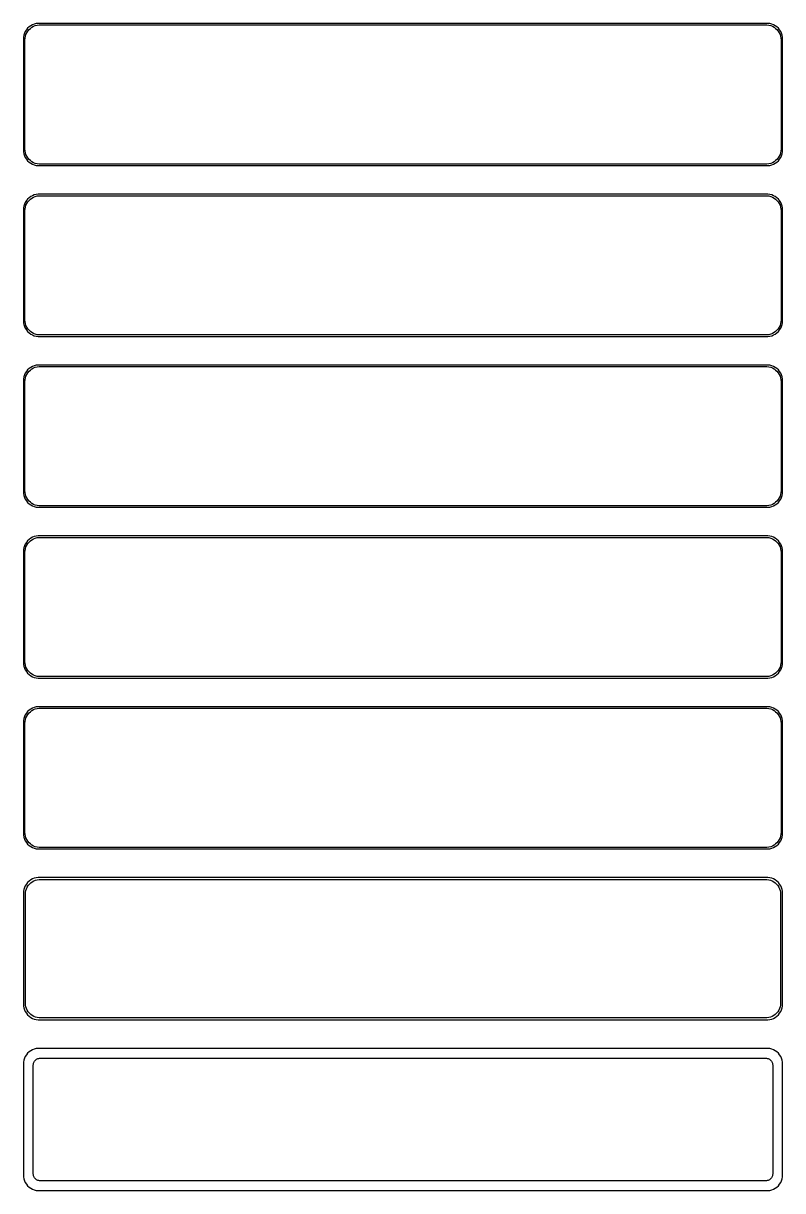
# Model space of a CAD drawing. Header units: metres. Extents: x -120 to 120, y 788 to 1588.
# Drawn here: x -120 to 120, y 787.5 to 1156.5 of the extents above; entities that cross this region are included whole.
import ezdxf

# ---------------------------------------------------------------- set-up
doc = ezdxf.new("R2010")
doc.units = ezdxf.units.M

msp = doc.modelspace()

# ---------------------------------------------------------------- linework, layer by layer
for p, q in [((-118.645, 1154.92), (-119.045, 1154.44)), ((-118.187, 1155.35), (-118.645, 1154.92)), ((-118.213, 1154.5), (-117.778, 1154.91)), ((-117.679, 1155.72), (-118.187, 1155.35)), ((-117.778, 1154.91), (-117.295, 1155.26)), ((-117.129, 1156.02), (-117.679, 1155.72)), ((-117.295, 1155.26), (-116.772, 1155.55)), ((-116.545, 1156.26), (-117.129, 1156.02)), ((-116.772, 1155.55), (-116.218, 1155.77)), ((-115.937, 1156.41), (-116.545, 1156.26)), ((-116.218, 1155.77), (-115.64, 1155.92)), ((-115.314, 1156.49), (-115.937, 1156.41)), ((-115.64, 1155.92), (-115.048, 1155.99)), ((115.314, 1156.49), (-115.314, 1156.49)), ((-115.048, 1155.99), (115.048, 1155.99)), ((115.048, 1155.99), (115.64, 1155.92)), ((115.937, 1156.41), (115.314, 1156.49)), ((115.64, 1155.92), (116.218, 1155.77)), ((116.545, 1156.26), (115.937, 1156.41)), ((116.218, 1155.77), (116.772, 1155.55)), ((117.129, 1156.02), (116.545, 1156.26)), ((116.772, 1155.55), (117.295, 1155.26)), ((117.679, 1155.72), (117.129, 1156.02)), ((117.295, 1155.26), (117.778, 1154.91)), ((118.187, 1155.35), (117.679, 1155.72)), ((117.778, 1154.91), (118.213, 1154.5)), ((118.645, 1154.92), (118.187, 1155.35)), ((119.045, 1154.44), (118.645, 1154.92)), ((-119.961, 1152.13), (-120, 1151.5)), ((-120, 1151.5), (-120, 1116.5)), ((-119.843, 1152.74), (-119.961, 1152.13)), ((-119.649, 1153.34), (-119.843, 1152.74)), ((-119.382, 1153.91), (-119.649, 1153.34)), ((-119.5, 1151.25), (-119.463, 1151.85)), ((-119.5, 1116.75), (-119.5, 1151.25)), ((-119.463, 1151.85), (-119.351, 1152.43)), ((-119.045, 1154.44), (-119.382, 1153.91)), ((-119.351, 1152.43), (-119.166, 1153)), ((-119.166, 1153), (-118.912, 1153.54)), ((-118.912, 1153.54), (-118.593, 1154.04)), ((-118.593, 1154.04), (-118.213, 1154.5)), ((118.213, 1154.5), (118.593, 1154.04)), ((118.593, 1154.04), (118.912, 1153.54)), ((118.912, 1153.54), (119.166, 1153)), ((119.382, 1153.91), (119.045, 1154.44)), ((119.166, 1153), (119.351, 1152.43)), ((119.351, 1152.43), (119.463, 1151.85)), ((119.649, 1153.34), (119.382, 1153.91)), ((119.463, 1151.85), (119.5, 1151.25)), ((119.5, 1151.25), (119.5, 1116.75)), ((119.843, 1152.74), (119.649, 1153.34)), ((119.961, 1152.13), (119.843, 1152.74)), ((120, 1151.5), (119.961, 1152.13)), ((120, 1116.5), (120, 1151.5)), ((-120, 1116.5), (-119.961, 1115.87)), ((-119.961, 1115.87), (-119.843, 1115.26)), ((-119.843, 1115.26), (-119.649, 1114.66)), ((-119.649, 1114.66), (-119.382, 1114.09)), ((-119.463, 1116.15), (-119.5, 1116.75)), ((-119.351, 1115.57), (-119.463, 1116.15)), ((-119.166, 1115), (-119.351, 1115.57)), ((-118.912, 1114.46), (-119.166, 1115)), ((-118.593, 1113.96), (-118.912, 1114.46)), ((118.912, 1114.46), (118.593, 1113.96)), ((119.166, 1115), (118.912, 1114.46)), ((119.351, 1115.57), (119.166, 1115)), ((119.463, 1116.15), (119.351, 1115.57)), ((119.382, 1114.09), (119.649, 1114.66)), ((119.5, 1116.75), (119.463, 1116.15)), ((119.649, 1114.66), (119.843, 1115.26)), ((119.843, 1115.26), (119.961, 1115.87)), ((119.961, 1115.87), (120, 1116.5)), ((-119.382, 1114.09), (-119.045, 1113.56)), ((-119.045, 1113.56), (-118.645, 1113.08)), ((-118.645, 1113.08), (-118.187, 1112.65)), ((-118.213, 1113.5), (-118.593, 1113.96)), ((-117.778, 1113.09), (-118.213, 1113.5)), ((-118.187, 1112.65), (-117.679, 1112.28)), ((-117.295, 1112.74), (-117.778, 1113.09)), ((-117.679, 1112.28), (-117.129, 1111.98)), ((-116.772, 1112.45), (-117.295, 1112.74)), ((-117.129, 1111.98), (-116.545, 1111.74)), ((-116.218, 1112.23), (-116.772, 1112.45)), ((-116.545, 1111.74), (-115.937, 1111.59)), ((-115.64, 1112.08), (-116.218, 1112.23)), ((-115.937, 1111.59), (-115.314, 1111.51)), ((-115.048, 1112.01), (-115.64, 1112.08)), ((-115.314, 1111.51), (115.314, 1111.51)), ((115.048, 1112.01), (-115.048, 1112.01)), ((115.64, 1112.08), (115.048, 1112.01)), ((115.314, 1111.51), (115.937, 1111.59)), ((116.218, 1112.23), (115.64, 1112.08)), ((115.937, 1111.59), (116.545, 1111.74)), ((116.772, 1112.45), (116.218, 1112.23)), ((116.545, 1111.74), (117.129, 1111.98)), ((117.295, 1112.74), (116.772, 1112.45)), ((117.129, 1111.98), (117.679, 1112.28)), ((117.778, 1113.09), (117.295, 1112.74)), ((117.679, 1112.28), (118.187, 1112.65)), ((118.213, 1113.5), (117.778, 1113.09)), ((118.187, 1112.65), (118.645, 1113.08)), ((118.593, 1113.96), (118.213, 1113.5)), ((118.645, 1113.08), (119.045, 1113.56)), ((119.045, 1113.56), (119.382, 1114.09)), ((-119.382, 1099.91), (-119.649, 1099.34)), ((-119.045, 1100.44), (-119.382, 1099.91)), ((-118.645, 1100.92), (-119.045, 1100.44)), ((-118.912, 1099.54), (-118.593, 1100.04)), ((-118.187, 1101.35), (-118.645, 1100.92)), ((-118.593, 1100.04), (-118.213, 1100.5)), ((-118.213, 1100.5), (-117.778, 1100.91)), ((-117.679, 1101.72), (-118.187, 1101.35)), ((-117.778, 1100.91), (-117.295, 1101.26)), ((-117.129, 1102.02), (-117.679, 1101.72)), ((-117.295, 1101.26), (-116.772, 1101.55)), ((-116.545, 1102.26), (-117.129, 1102.02)), ((-116.772, 1101.55), (-116.218, 1101.77)), ((-115.937, 1102.41), (-116.545, 1102.26)), ((-116.218, 1101.77), (-115.64, 1101.92)), ((-115.314, 1102.49), (-115.937, 1102.41)), ((-115.64, 1101.92), (-115.048, 1101.99)), ((115.314, 1102.49), (-115.314, 1102.49)), ((-115.048, 1101.99), (115.048, 1101.99)), ((115.048, 1101.99), (115.64, 1101.92)), ((115.937, 1102.41), (115.314, 1102.49)), ((115.64, 1101.92), (116.218, 1101.77)), ((116.545, 1102.26), (115.937, 1102.41)), ((116.218, 1101.77), (116.772, 1101.55)), ((117.129, 1102.02), (116.545, 1102.26)), ((116.772, 1101.55), (117.295, 1101.26)), ((117.679, 1101.72), (117.129, 1102.02)), ((117.295, 1101.26), (117.778, 1100.91)), ((118.187, 1101.35), (117.679, 1101.72)), ((117.778, 1100.91), (118.213, 1100.5)), ((118.645, 1100.92), (118.187, 1101.35)), ((118.213, 1100.5), (118.593, 1100.04)), ((118.593, 1100.04), (118.912, 1099.54)), ((119.045, 1100.44), (118.645, 1100.92)), ((119.382, 1099.91), (119.045, 1100.44)), ((119.649, 1099.34), (119.382, 1099.91)), ((-119.961, 1098.13), (-120, 1097.5)), ((-120, 1097.5), (-120, 1062.5)), ((-119.843, 1098.74), (-119.961, 1098.13)), ((-119.649, 1099.34), (-119.843, 1098.74)), ((-119.5, 1097.25), (-119.463, 1097.85)), ((-119.5, 1062.75), (-119.5, 1097.25)), ((-119.463, 1097.85), (-119.351, 1098.43)), ((-119.351, 1098.43), (-119.166, 1099)), ((-119.166, 1099), (-118.912, 1099.54)), ((118.912, 1099.54), (119.166, 1099)), ((119.166, 1099), (119.351, 1098.43)), ((119.351, 1098.43), (119.463, 1097.85)), ((119.463, 1097.85), (119.5, 1097.25)), ((119.5, 1097.25), (119.5, 1062.75)), ((119.843, 1098.74), (119.649, 1099.34)), ((119.961, 1098.13), (119.843, 1098.74)), ((120, 1097.5), (119.961, 1098.13)), ((120, 1062.5), (120, 1097.5)), ((-119.463, 1062.15), (-119.5, 1062.75)), ((119.5, 1062.75), (119.463, 1062.15)), ((-120, 1062.5), (-119.961, 1061.87)), ((-119.961, 1061.87), (-119.843, 1061.26)), ((-119.843, 1061.26), (-119.649, 1060.66)), ((-119.649, 1060.66), (-119.382, 1060.09)), ((-119.351, 1061.57), (-119.463, 1062.15)), ((-119.382, 1060.09), (-119.045, 1059.56)), ((-119.166, 1061), (-119.351, 1061.57)), ((-118.912, 1060.46), (-119.166, 1061)), ((-119.045, 1059.56), (-118.645, 1059.08)), ((-118.593, 1059.96), (-118.912, 1060.46)), ((-118.645, 1059.08), (-118.187, 1058.65)), ((-118.213, 1059.5), (-118.593, 1059.96)), ((-117.778, 1059.09), (-118.213, 1059.5)), ((-117.295, 1058.74), (-117.778, 1059.09)), ((117.778, 1059.09), (117.295, 1058.74)), ((118.213, 1059.5), (117.778, 1059.09)), ((118.187, 1058.65), (118.645, 1059.08)), ((118.593, 1059.96), (118.213, 1059.5)), ((118.912, 1060.46), (118.593, 1059.96)), ((118.645, 1059.08), (119.045, 1059.56)), ((119.166, 1061), (118.912, 1060.46)), ((119.045, 1059.56), (119.382, 1060.09)), ((119.351, 1061.57), (119.166, 1061)), ((119.463, 1062.15), (119.351, 1061.57)), ((119.382, 1060.09), (119.649, 1060.66)), ((119.649, 1060.66), (119.843, 1061.26)), ((119.843, 1061.26), (119.961, 1061.87)), ((119.961, 1061.87), (120, 1062.5)), ((-118.187, 1058.65), (-117.679, 1058.28)), ((-117.679, 1058.28), (-117.129, 1057.98)), ((-116.772, 1058.45), (-117.295, 1058.74)), ((-117.129, 1057.98), (-116.545, 1057.74)), ((-116.218, 1058.23), (-116.772, 1058.45)), ((-116.545, 1057.74), (-115.937, 1057.59)), ((-115.64, 1058.08), (-116.218, 1058.23)), ((-115.937, 1057.59), (-115.314, 1057.51)), ((-115.048, 1058.01), (-115.64, 1058.08)), ((-115.314, 1057.51), (115.314, 1057.51)), ((115.048, 1058.01), (-115.048, 1058.01)), ((115.64, 1058.08), (115.048, 1058.01)), ((115.314, 1057.51), (115.937, 1057.59)), ((116.218, 1058.23), (115.64, 1058.08)), ((115.937, 1057.59), (116.545, 1057.74)), ((116.772, 1058.45), (116.218, 1058.23)), ((116.545, 1057.74), (117.129, 1057.98)), ((117.295, 1058.74), (116.772, 1058.45)), ((117.129, 1057.98), (117.679, 1058.28)), ((117.679, 1058.28), (118.187, 1058.65)), ((-117.129, 1048.02), (-117.679, 1047.72)), ((-116.545, 1048.26), (-117.129, 1048.02)), ((-115.937, 1048.41), (-116.545, 1048.26)), ((-116.218, 1047.77), (-115.64, 1047.92)), ((-115.314, 1048.49), (-115.937, 1048.41)), ((-115.64, 1047.92), (-115.048, 1047.99)), ((115.314, 1048.49), (-115.314, 1048.49)), ((-115.048, 1047.99), (115.048, 1047.99)), ((115.048, 1047.99), (115.64, 1047.92)), ((115.937, 1048.41), (115.314, 1048.49)), ((115.64, 1047.92), (116.218, 1047.77)), ((116.545, 1048.26), (115.937, 1048.41)), ((117.129, 1048.02), (116.545, 1048.26)), ((117.679, 1047.72), (117.129, 1048.02)), ((-119.843, 1044.74), (-119.961, 1044.13)), ((-119.649, 1045.34), (-119.843, 1044.74)), ((-119.382, 1045.91), (-119.649, 1045.34)), ((-119.463, 1043.85), (-119.351, 1044.43)), ((-119.045, 1046.44), (-119.382, 1045.91)), ((-119.351, 1044.43), (-119.166, 1045)), ((-119.166, 1045), (-118.912, 1045.54)), ((-118.645, 1046.92), (-119.045, 1046.44)), ((-118.912, 1045.54), (-118.593, 1046.04)), ((-118.187, 1047.35), (-118.645, 1046.92)), ((-118.593, 1046.04), (-118.213, 1046.5)), ((-118.213, 1046.5), (-117.778, 1046.91)), ((-117.679, 1047.72), (-118.187, 1047.35)), ((-117.778, 1046.91), (-117.295, 1047.26)), ((-117.295, 1047.26), (-116.772, 1047.55)), ((-116.772, 1047.55), (-116.218, 1047.77)), ((116.218, 1047.77), (116.772, 1047.55)), ((116.772, 1047.55), (117.295, 1047.26)), ((117.295, 1047.26), (117.778, 1046.91)), ((118.187, 1047.35), (117.679, 1047.72)), ((117.778, 1046.91), (118.213, 1046.5)), ((118.645, 1046.92), (118.187, 1047.35)), ((118.213, 1046.5), (118.593, 1046.04)), ((118.593, 1046.04), (118.912, 1045.54)), ((119.045, 1046.44), (118.645, 1046.92)), ((118.912, 1045.54), (119.166, 1045)), ((119.382, 1045.91), (119.045, 1046.44)), ((119.166, 1045), (119.351, 1044.43)), ((119.351, 1044.43), (119.463, 1043.85)), ((119.649, 1045.34), (119.382, 1045.91)), ((119.843, 1044.74), (119.649, 1045.34)), ((119.961, 1044.13), (119.843, 1044.74)), ((-119.961, 1044.13), (-120, 1043.5)), ((-120, 1043.5), (-120, 1008.5)), ((-119.5, 1043.25), (-119.463, 1043.85)), ((-119.5, 1008.75), (-119.5, 1043.25)), ((119.463, 1043.85), (119.5, 1043.25)), ((119.5, 1043.25), (119.5, 1008.75)), ((120, 1043.5), (119.961, 1044.13)), ((120, 1008.5), (120, 1043.5)), ((-120, 1008.5), (-119.961, 1007.87)), ((-119.961, 1007.87), (-119.843, 1007.26)), ((-119.463, 1008.15), (-119.5, 1008.75)), ((-119.351, 1007.57), (-119.463, 1008.15)), ((-119.166, 1007), (-119.351, 1007.57)), ((119.351, 1007.57), (119.166, 1007)), ((119.463, 1008.15), (119.351, 1007.57)), ((119.5, 1008.75), (119.463, 1008.15)), ((119.843, 1007.26), (119.961, 1007.87)), ((119.961, 1007.87), (120, 1008.5)), ((-119.843, 1007.26), (-119.649, 1006.66)), ((-119.649, 1006.66), (-119.382, 1006.09)), ((-119.382, 1006.09), (-119.045, 1005.56)), ((-118.912, 1006.46), (-119.166, 1007)), ((-119.045, 1005.56), (-118.645, 1005.08)), ((-118.593, 1005.96), (-118.912, 1006.46)), ((-118.645, 1005.08), (-118.187, 1004.65)), ((-118.213, 1005.5), (-118.593, 1005.96)), ((-117.778, 1005.09), (-118.213, 1005.5)), ((-118.187, 1004.65), (-117.679, 1004.28)), ((-117.295, 1004.74), (-117.778, 1005.09)), ((-117.679, 1004.28), (-117.129, 1003.98)), ((-116.772, 1004.45), (-117.295, 1004.74)), ((-117.129, 1003.98), (-116.545, 1003.74)), ((-116.218, 1004.23), (-116.772, 1004.45)), ((-116.545, 1003.74), (-115.937, 1003.59)), ((-115.64, 1004.08), (-116.218, 1004.23)), ((-115.048, 1004.01), (-115.64, 1004.08)), ((115.048, 1004.01), (-115.048, 1004.01)), ((115.64, 1004.08), (115.048, 1004.01)), ((116.218, 1004.23), (115.64, 1004.08)), ((115.937, 1003.59), (116.545, 1003.74)), ((116.772, 1004.45), (116.218, 1004.23)), ((116.545, 1003.74), (117.129, 1003.98)), ((117.295, 1004.74), (116.772, 1004.45)), ((117.129, 1003.98), (117.679, 1004.28)), ((117.778, 1005.09), (117.295, 1004.74)), ((117.679, 1004.28), (118.187, 1004.65)), ((118.213, 1005.5), (117.778, 1005.09)), ((118.187, 1004.65), (118.645, 1005.08)), ((118.593, 1005.96), (118.213, 1005.5)), ((118.912, 1006.46), (118.593, 1005.96)), ((118.645, 1005.08), (119.045, 1005.56)), ((119.166, 1007), (118.912, 1006.46)), ((119.045, 1005.56), (119.382, 1006.09)), ((119.382, 1006.09), (119.649, 1006.66)), ((119.649, 1006.66), (119.843, 1007.26)), ((-115.937, 1003.59), (-115.314, 1003.51)), ((-115.314, 1003.51), (115.314, 1003.51)), ((115.314, 1003.51), (115.937, 1003.59)), ((-118.645, 992.923), (-119.045, 992.439)), ((-118.187, 993.353), (-118.645, 992.923)), ((-118.213, 992.502), (-117.778, 992.91)), ((-117.679, 993.722), (-118.187, 993.353)), ((-117.778, 992.91), (-117.295, 993.261)), ((-117.129, 994.024), (-117.679, 993.722)), ((-117.295, 993.261), (-116.772, 993.548)), ((-116.545, 994.255), (-117.129, 994.024)), ((-116.772, 993.548), (-116.218, 993.768)), ((-115.937, 994.411), (-116.545, 994.255)), ((-116.218, 993.768), (-115.64, 993.916)), ((-115.314, 994.49), (-115.937, 994.411)), ((-115.64, 993.916), (-115.048, 993.991)), ((115.314, 994.49), (-115.314, 994.49)), ((-115.048, 993.991), (115.048, 993.991)), ((115.048, 993.991), (115.64, 993.916)), ((115.937, 994.411), (115.314, 994.49)), ((115.64, 993.916), (116.218, 993.768)), ((116.545, 994.255), (115.937, 994.411)), ((116.218, 993.768), (116.772, 993.548)), ((117.129, 994.024), (116.545, 994.255)), ((116.772, 993.548), (117.295, 993.261)), ((117.679, 993.722), (117.129, 994.024)), ((117.295, 993.261), (117.778, 992.91)), ((118.187, 993.353), (117.679, 993.722)), ((117.778, 992.91), (118.213, 992.502)), ((118.645, 992.923), (118.187, 993.353)), ((119.045, 992.439), (118.645, 992.923)), ((-119.961, 990.127), (-120, 989.5)), ((-120, 989.5), (-120, 954.5)), ((-119.843, 990.743), (-119.961, 990.127)), ((-119.649, 991.341), (-119.843, 990.743)), ((-119.382, 991.909), (-119.649, 991.341)), ((-119.5, 989.25), (-119.463, 989.845)), ((-119.5, 954.75), (-119.5, 989.25)), ((-119.463, 989.845), (-119.351, 990.431)), ((-119.045, 992.439), (-119.382, 991.909)), ((-119.351, 990.431), (-119.166, 990.999)), ((-119.166, 990.999), (-118.912, 991.538)), ((-118.912, 991.538), (-118.593, 992.042)), ((-118.593, 992.042), (-118.213, 992.502)), ((118.213, 992.502), (118.593, 992.042)), ((118.593, 992.042), (118.912, 991.538)), ((118.912, 991.538), (119.166, 990.999)), ((119.382, 991.909), (119.045, 992.439)), ((119.166, 990.999), (119.351, 990.431)), ((119.351, 990.431), (119.463, 989.845)), ((119.649, 991.341), (119.382, 991.909)), ((119.463, 989.845), (119.5, 989.25)), ((119.5, 989.25), (119.5, 954.75)), ((119.843, 990.743), (119.649, 991.341)), ((119.961, 990.127), (119.843, 990.743)), ((120, 989.5), (119.961, 990.127)), ((120, 954.5), (120, 989.5)), ((-120, 954.5), (-119.961, 953.873)), ((-119.961, 953.873), (-119.843, 953.257)), ((-119.843, 953.257), (-119.649, 952.659)), ((-119.649, 952.659), (-119.382, 952.091)), ((-119.463, 954.155), (-119.5, 954.75)), ((-119.351, 953.569), (-119.463, 954.155)), ((-119.382, 952.091), (-119.045, 951.561)), ((-119.166, 953.001), (-119.351, 953.569)), ((-118.912, 952.462), (-119.166, 953.001)), ((-118.593, 951.958), (-118.912, 952.462)), ((118.912, 952.462), (118.593, 951.958)), ((119.166, 953.001), (118.912, 952.462)), ((119.045, 951.561), (119.382, 952.091)), ((119.351, 953.569), (119.166, 953.001)), ((119.463, 954.155), (119.351, 953.569)), ((119.382, 952.091), (119.649, 952.659)), ((119.5, 954.75), (119.463, 954.155)), ((119.649, 952.659), (119.843, 953.257)), ((119.843, 953.257), (119.961, 953.873)), ((119.961, 953.873), (120, 954.5)), ((-119.045, 951.561), (-118.645, 951.077)), ((-118.645, 951.077), (-118.187, 950.647)), ((-118.213, 951.498), (-118.593, 951.958)), ((-117.778, 951.09), (-118.213, 951.498)), ((-118.187, 950.647), (-117.679, 950.278)), ((-117.295, 950.739), (-117.778, 951.09)), ((-117.679, 950.278), (-117.129, 949.976)), ((-116.772, 950.452), (-117.295, 950.739)), ((-117.129, 949.976), (-116.545, 949.745)), ((-116.218, 950.232), (-116.772, 950.452)), ((-116.545, 949.745), (-115.937, 949.589)), ((-115.64, 950.084), (-116.218, 950.232)), ((-115.937, 949.589), (-115.314, 949.51)), ((-115.048, 950.009), (-115.64, 950.084)), ((-115.314, 949.51), (115.314, 949.51)), ((115.048, 950.009), (-115.048, 950.009)), ((115.64, 950.084), (115.048, 950.009)), ((115.314, 949.51), (115.937, 949.589)), ((116.218, 950.232), (115.64, 950.084)), ((115.937, 949.589), (116.545, 949.745)), ((116.772, 950.452), (116.218, 950.232)), ((116.545, 949.745), (117.129, 949.976)), ((117.295, 950.739), (116.772, 950.452)), ((117.129, 949.976), (117.679, 950.278)), ((117.778, 951.09), (117.295, 950.739)), ((117.679, 950.278), (118.187, 950.647)), ((118.213, 951.498), (117.778, 951.09)), ((118.187, 950.647), (118.645, 951.077)), ((118.593, 951.958), (118.213, 951.498)), ((118.645, 951.077), (119.045, 951.561)), ((-119.649, 937.341), (-119.843, 936.743)), ((-119.382, 937.909), (-119.649, 937.341)), ((-119.045, 938.439), (-119.382, 937.909)), ((-119.166, 936.999), (-118.912, 937.538)), ((-118.645, 938.923), (-119.045, 938.439)), ((-118.912, 937.538), (-118.593, 938.042)), ((-118.187, 939.353), (-118.645, 938.923)), ((-118.593, 938.042), (-118.213, 938.502)), ((-118.213, 938.502), (-117.778, 938.91)), ((-117.679, 939.722), (-118.187, 939.353)), ((-117.778, 938.91), (-117.295, 939.261)), ((-117.129, 940.024), (-117.679, 939.722)), ((-117.295, 939.261), (-116.772, 939.548)), ((-116.545, 940.255), (-117.129, 940.024)), ((-116.772, 939.548), (-116.218, 939.768)), ((-115.937, 940.411), (-116.545, 940.255)), ((-116.218, 939.768), (-115.64, 939.916)), ((-115.314, 940.49), (-115.937, 940.411)), ((-115.64, 939.916), (-115.048, 939.991)), ((115.314, 940.49), (-115.314, 940.49)), ((-115.048, 939.991), (115.048, 939.991)), ((115.048, 939.991), (115.64, 939.916)), ((115.937, 940.411), (115.314, 940.49)), ((115.64, 939.916), (116.218, 939.768)), ((116.545, 940.255), (115.937, 940.411)), ((116.218, 939.768), (116.772, 939.548)), ((117.129, 940.024), (116.545, 940.255)), ((116.772, 939.548), (117.295, 939.261)), ((117.679, 939.722), (117.129, 940.024)), ((117.295, 939.261), (117.778, 938.91)), ((118.187, 939.353), (117.679, 939.722)), ((117.778, 938.91), (118.213, 938.502)), ((118.645, 938.923), (118.187, 939.353)), ((118.213, 938.502), (118.593, 938.042)), ((118.593, 938.042), (118.912, 937.538)), ((119.045, 938.439), (118.645, 938.923)), ((118.912, 937.538), (119.166, 936.999)), ((119.382, 937.909), (119.045, 938.439)), ((119.649, 937.341), (119.382, 937.909)), ((119.843, 936.743), (119.649, 937.341)), ((-119.961, 936.127), (-120, 935.5)), ((-120, 935.5), (-120, 900.5)), ((-119.843, 936.743), (-119.961, 936.127)), ((-119.5, 935.25), (-119.463, 935.845)), ((-119.5, 900.75), (-119.5, 935.25)), ((-119.463, 935.845), (-119.351, 936.431)), ((-119.351, 936.431), (-119.166, 936.999)), ((119.166, 936.999), (119.351, 936.431)), ((119.351, 936.431), (119.463, 935.845)), ((119.463, 935.845), (119.5, 935.25)), ((119.5, 935.25), (119.5, 900.75)), ((119.961, 936.127), (119.843, 936.743)), ((120, 935.5), (119.961, 936.127)), ((120, 900.5), (120, 935.5)), ((-120, 900.5), (-119.961, 899.873)), ((-119.463, 900.155), (-119.5, 900.75)), ((119.5, 900.75), (119.463, 900.155)), ((119.961, 899.873), (120, 900.5)), ((-119.961, 899.873), (-119.843, 899.257)), ((-119.843, 899.257), (-119.649, 898.659)), ((-119.649, 898.659), (-119.382, 898.091)), ((-119.351, 899.569), (-119.463, 900.155)), ((-119.382, 898.091), (-119.045, 897.561)), ((-119.166, 899.001), (-119.351, 899.569)), ((-118.912, 898.462), (-119.166, 899.001)), ((-119.045, 897.561), (-118.645, 897.077)), ((-118.593, 897.958), (-118.912, 898.462)), ((-118.645, 897.077), (-118.187, 896.647)), ((-118.213, 897.498), (-118.593, 897.958)), ((-117.778, 897.09), (-118.213, 897.498)), ((-118.187, 896.647), (-117.679, 896.278)), ((-117.295, 896.739), (-117.778, 897.09)), ((-116.772, 896.452), (-117.295, 896.739)), ((117.295, 896.739), (116.772, 896.452)), ((117.778, 897.09), (117.295, 896.739)), ((117.679, 896.278), (118.187, 896.647)), ((118.213, 897.498), (117.778, 897.09)), ((118.187, 896.647), (118.645, 897.077)), ((118.593, 897.958), (118.213, 897.498)), ((118.912, 898.462), (118.593, 897.958)), ((118.645, 897.077), (119.045, 897.561)), ((119.166, 899.001), (118.912, 898.462)), ((119.045, 897.561), (119.382, 898.091)), ((119.351, 899.569), (119.166, 899.001)), ((119.463, 900.155), (119.351, 899.569)), ((119.382, 898.091), (119.649, 898.659)), ((119.649, 898.659), (119.843, 899.257)), ((119.843, 899.257), (119.961, 899.873)), ((-117.679, 896.278), (-117.129, 895.976)), ((-117.129, 895.976), (-116.545, 895.745)), ((-116.218, 896.232), (-116.772, 896.452)), ((-116.545, 895.745), (-115.937, 895.589)), ((-115.64, 896.084), (-116.218, 896.232)), ((-115.937, 895.589), (-115.314, 895.51)), ((-115.048, 896.009), (-115.64, 896.084)), ((-115.314, 895.51), (115.314, 895.51)), ((115.048, 896.009), (-115.048, 896.009)), ((115.64, 896.084), (115.048, 896.009)), ((115.314, 895.51), (115.937, 895.589)), ((116.218, 896.232), (115.64, 896.084)), ((115.937, 895.589), (116.545, 895.745)), ((116.772, 896.452), (116.218, 896.232)), ((116.545, 895.745), (117.129, 895.976)), ((117.129, 895.976), (117.679, 896.278)), ((-117.679, 885.722), (-118.187, 885.353)), ((-117.129, 886.024), (-117.679, 885.722)), ((-116.545, 886.255), (-117.129, 886.024)), ((-116.699, 885.393), (-116.165, 885.604)), ((-115.937, 886.411), (-116.545, 886.255)), ((-116.165, 885.604), (-115.608, 885.747)), ((-115.314, 886.49), (-115.937, 886.411)), ((-115.608, 885.747), (-115.037, 885.819)), ((115.314, 886.49), (-115.314, 886.49)), ((-115.037, 885.819), (115.037, 885.819)), ((115.037, 885.819), (115.608, 885.747)), ((115.937, 886.411), (115.314, 886.49)), ((115.608, 885.747), (116.165, 885.604)), ((116.545, 886.255), (115.937, 886.411)), ((116.165, 885.604), (116.699, 885.393)), ((117.129, 886.024), (116.545, 886.255)), ((117.679, 885.722), (117.129, 886.024)), ((118.187, 885.353), (117.679, 885.722)), ((-119.961, 882.127), (-120, 881.5)), ((-119.843, 882.743), (-119.961, 882.127)), ((-119.649, 883.341), (-119.843, 882.743)), ((-119.382, 883.909), (-119.649, 883.341)), ((-119.045, 884.439), (-119.382, 883.909)), ((-119.292, 881.824), (-119.185, 882.389)), ((-119.185, 882.389), (-119.007, 882.935)), ((-118.645, 884.923), (-119.045, 884.439)), ((-119.007, 882.935), (-118.762, 883.456)), ((-118.762, 883.456), (-118.454, 883.941)), ((-118.187, 885.353), (-118.645, 884.923)), ((-118.454, 883.941), (-118.088, 884.384)), ((-118.088, 884.384), (-117.668, 884.778)), ((-117.668, 884.778), (-117.203, 885.116)), ((-117.203, 885.116), (-116.699, 885.393)), ((116.699, 885.393), (117.203, 885.116)), ((117.203, 885.116), (117.668, 884.778)), ((117.668, 884.778), (118.088, 884.384)), ((118.088, 884.384), (118.454, 883.941)), ((118.645, 884.923), (118.187, 885.353)), ((118.454, 883.941), (118.762, 883.456)), ((119.045, 884.439), (118.645, 884.923)), ((118.762, 883.456), (119.007, 882.935)), ((119.007, 882.935), (119.185, 882.389)), ((119.382, 883.909), (119.045, 884.439)), ((119.185, 882.389), (119.292, 881.824)), ((119.649, 883.341), (119.382, 883.909)), ((119.843, 882.743), (119.649, 883.341)), ((119.961, 882.127), (119.843, 882.743)), ((120, 881.5), (119.961, 882.127)), ((-120, 881.5), (-120, 846.5)), ((-119.328, 881.25), (-119.292, 881.824)), ((-119.328, 846.75), (-119.328, 881.25)), ((119.292, 881.824), (119.328, 881.25)), ((119.328, 881.25), (119.328, 846.75)), ((120, 846.5), (120, 881.5)), ((-120, 846.5), (-119.961, 845.873)), ((-119.961, 845.873), (-119.843, 845.257)), ((-119.843, 845.257), (-119.649, 844.659)), ((-119.292, 846.176), (-119.328, 846.75)), ((-119.185, 845.611), (-119.292, 846.176)), ((-119.007, 845.065), (-119.185, 845.611)), ((-118.762, 844.544), (-119.007, 845.065)), ((119.007, 845.065), (118.762, 844.544)), ((119.185, 845.611), (119.007, 845.065)), ((119.292, 846.176), (119.185, 845.611)), ((119.328, 846.75), (119.292, 846.176)), ((119.649, 844.659), (119.843, 845.257)), ((119.843, 845.257), (119.961, 845.873)), ((119.961, 845.873), (120, 846.5)), ((-119.649, 844.659), (-119.382, 844.091)), ((-119.382, 844.091), (-119.045, 843.561)), ((-119.045, 843.561), (-118.645, 843.077)), ((-118.454, 844.059), (-118.762, 844.544)), ((-118.645, 843.077), (-118.187, 842.647)), ((-118.088, 843.616), (-118.454, 844.059)), ((-118.187, 842.647), (-117.679, 842.278)), ((-117.668, 843.222), (-118.088, 843.616)), ((-117.679, 842.278), (-117.129, 841.976)), ((-117.203, 842.884), (-117.668, 843.222)), ((-116.699, 842.607), (-117.203, 842.884)), ((-117.129, 841.976), (-116.545, 841.745)), ((-116.165, 842.396), (-116.699, 842.607)), ((-116.545, 841.745), (-115.937, 841.589)), ((-115.608, 842.253), (-116.165, 842.396)), ((-115.937, 841.589), (-115.314, 841.51)), ((-115.037, 842.181), (-115.608, 842.253)), ((-115.314, 841.51), (115.314, 841.51)), ((115.037, 842.181), (-115.037, 842.181)), ((115.608, 842.253), (115.037, 842.181)), ((115.314, 841.51), (115.937, 841.589)), ((116.165, 842.396), (115.608, 842.253)), ((115.937, 841.589), (116.545, 841.745)), ((116.699, 842.607), (116.165, 842.396)), ((116.545, 841.745), (117.129, 841.976)), ((117.203, 842.884), (116.699, 842.607)), ((117.129, 841.976), (117.679, 842.278)), ((117.668, 843.222), (117.203, 842.884)), ((118.088, 843.616), (117.668, 843.222)), ((117.679, 842.278), (118.187, 842.647)), ((118.454, 844.059), (118.088, 843.616)), ((118.187, 842.647), (118.645, 843.077)), ((118.762, 844.544), (118.454, 844.059)), ((118.645, 843.077), (119.045, 843.561)), ((119.045, 843.561), (119.382, 844.091)), ((119.382, 844.091), (119.649, 844.659)), ((-119.045, 830.439), (-119.382, 829.909)), ((-118.645, 830.923), (-119.045, 830.439)), ((-118.187, 831.353), (-118.645, 830.923)), ((-117.679, 831.722), (-118.187, 831.353)), ((-117.129, 832.024), (-117.679, 831.722)), ((-116.545, 832.255), (-117.129, 832.024)), ((-115.937, 832.411), (-116.545, 832.255)), ((-115.314, 832.49), (-115.937, 832.411)), ((115.314, 832.49), (-115.314, 832.49)), ((115.937, 832.411), (115.314, 832.49)), ((116.545, 832.255), (115.937, 832.411)), ((117.129, 832.024), (116.545, 832.255)), ((117.679, 831.722), (117.129, 832.024)), ((118.187, 831.353), (117.679, 831.722)), ((118.645, 830.923), (118.187, 831.353)), ((119.045, 830.439), (118.645, 830.923)), ((119.382, 829.909), (119.045, 830.439)), ((-119.961, 828.127), (-120, 827.5)), ((-120, 827.5), (-120, 792.5)), ((-119.843, 828.743), (-119.961, 828.127)), ((-119.649, 829.341), (-119.843, 828.743)), ((-119.382, 829.909), (-119.649, 829.341)), ((-116.86, 827.25), (-116.843, 827.514)), ((-116.86, 792.75), (-116.86, 827.25)), ((-116.843, 827.514), (-116.793, 827.775)), ((-116.793, 827.775), (-116.711, 828.027)), ((-116.711, 828.027), (-116.599, 828.266)), ((-116.599, 828.266), (-116.457, 828.49)), ((-116.457, 828.49), (-116.288, 828.694)), ((-116.288, 828.694), (-116.095, 828.875)), ((-116.095, 828.875), (-115.88, 829.031)), ((-115.88, 829.031), (-115.648, 829.159)), ((-115.648, 829.159), (-115.402, 829.256)), ((-115.402, 829.256), (-115.145, 829.322)), ((-115.145, 829.322), (-114.882, 829.355)), ((-114.882, 829.355), (114.882, 829.355)), ((114.882, 829.355), (115.145, 829.322)), ((115.145, 829.322), (115.402, 829.256)), ((115.402, 829.256), (115.648, 829.159)), ((115.648, 829.159), (115.88, 829.031)), ((115.88, 829.031), (116.095, 828.875)), ((116.095, 828.875), (116.288, 828.694)), ((116.288, 828.694), (116.457, 828.49)), ((116.457, 828.49), (116.599, 828.266)), ((116.599, 828.266), (116.711, 828.027)), ((116.711, 828.027), (116.793, 827.775)), ((116.793, 827.775), (116.843, 827.514)), ((116.843, 827.514), (116.86, 827.25)), ((116.86, 827.25), (116.86, 792.75)), ((119.649, 829.341), (119.382, 829.909)), ((119.843, 828.743), (119.649, 829.341)), ((119.961, 828.127), (119.843, 828.743)), ((120, 827.5), (119.961, 828.127)), ((120, 792.5), (120, 827.5)), ((-120, 792.5), (-119.961, 791.873)), ((-119.961, 791.873), (-119.843, 791.257)), ((-119.843, 791.257), (-119.649, 790.659)), ((-119.649, 790.659), (-119.382, 790.091)), ((-119.382, 790.091), (-119.045, 789.561)), ((-116.843, 792.486), (-116.86, 792.75)), ((-116.793, 792.225), (-116.843, 792.486)), ((-116.711, 791.973), (-116.793, 792.225)), ((-116.599, 791.734), (-116.711, 791.973)), ((-116.457, 791.51), (-116.599, 791.734)), ((-116.288, 791.306), (-116.457, 791.51)), ((-116.095, 791.125), (-116.288, 791.306)), ((-115.88, 790.969), (-116.095, 791.125)), ((-115.648, 790.841), (-115.88, 790.969)), ((-115.402, 790.744), (-115.648, 790.841)), ((-115.145, 790.678), (-115.402, 790.744)), ((-114.882, 790.645), (-115.145, 790.678)), ((114.882, 790.645), (-114.882, 790.645)), ((115.145, 790.678), (114.882, 790.645)), ((115.402, 790.744), (115.145, 790.678)), ((115.648, 790.841), (115.402, 790.744)), ((115.88, 790.969), (115.648, 790.841)), ((116.095, 791.125), (115.88, 790.969)), ((116.288, 791.306), (116.095, 791.125)), ((116.457, 791.51), (116.288, 791.306)), ((116.599, 791.734), (116.457, 791.51)), ((116.711, 791.973), (116.599, 791.734)), ((116.793, 792.225), (116.711, 791.973)), ((116.843, 792.486), (116.793, 792.225)), ((116.86, 792.75), (116.843, 792.486)), ((119.045, 789.561), (119.382, 790.091)), ((119.382, 790.091), (119.649, 790.659)), ((119.649, 790.659), (119.843, 791.257)), ((119.843, 791.257), (119.961, 791.873)), ((119.961, 791.873), (120, 792.5)), ((-119.045, 789.561), (-118.645, 789.077)), ((-118.645, 789.077), (-118.187, 788.647)), ((-118.187, 788.647), (-117.679, 788.278)), ((-117.679, 788.278), (-117.129, 787.976)), ((-117.129, 787.976), (-116.545, 787.745)), ((-116.545, 787.745), (-115.937, 787.589)), ((-115.937, 787.589), (-115.314, 787.51)), ((-115.314, 787.51), (115.314, 787.51)), ((115.314, 787.51), (115.937, 787.589)), ((115.937, 787.589), (116.545, 787.745)), ((116.545, 787.745), (117.129, 787.976)), ((117.129, 787.976), (117.679, 788.278)), ((117.679, 788.278), (118.187, 788.647)), ((118.187, 788.647), (118.645, 789.077)), ((118.645, 789.077), (119.045, 789.561))]:
    msp.add_line(p, q)

doc.saveas('drawing.dxf')
